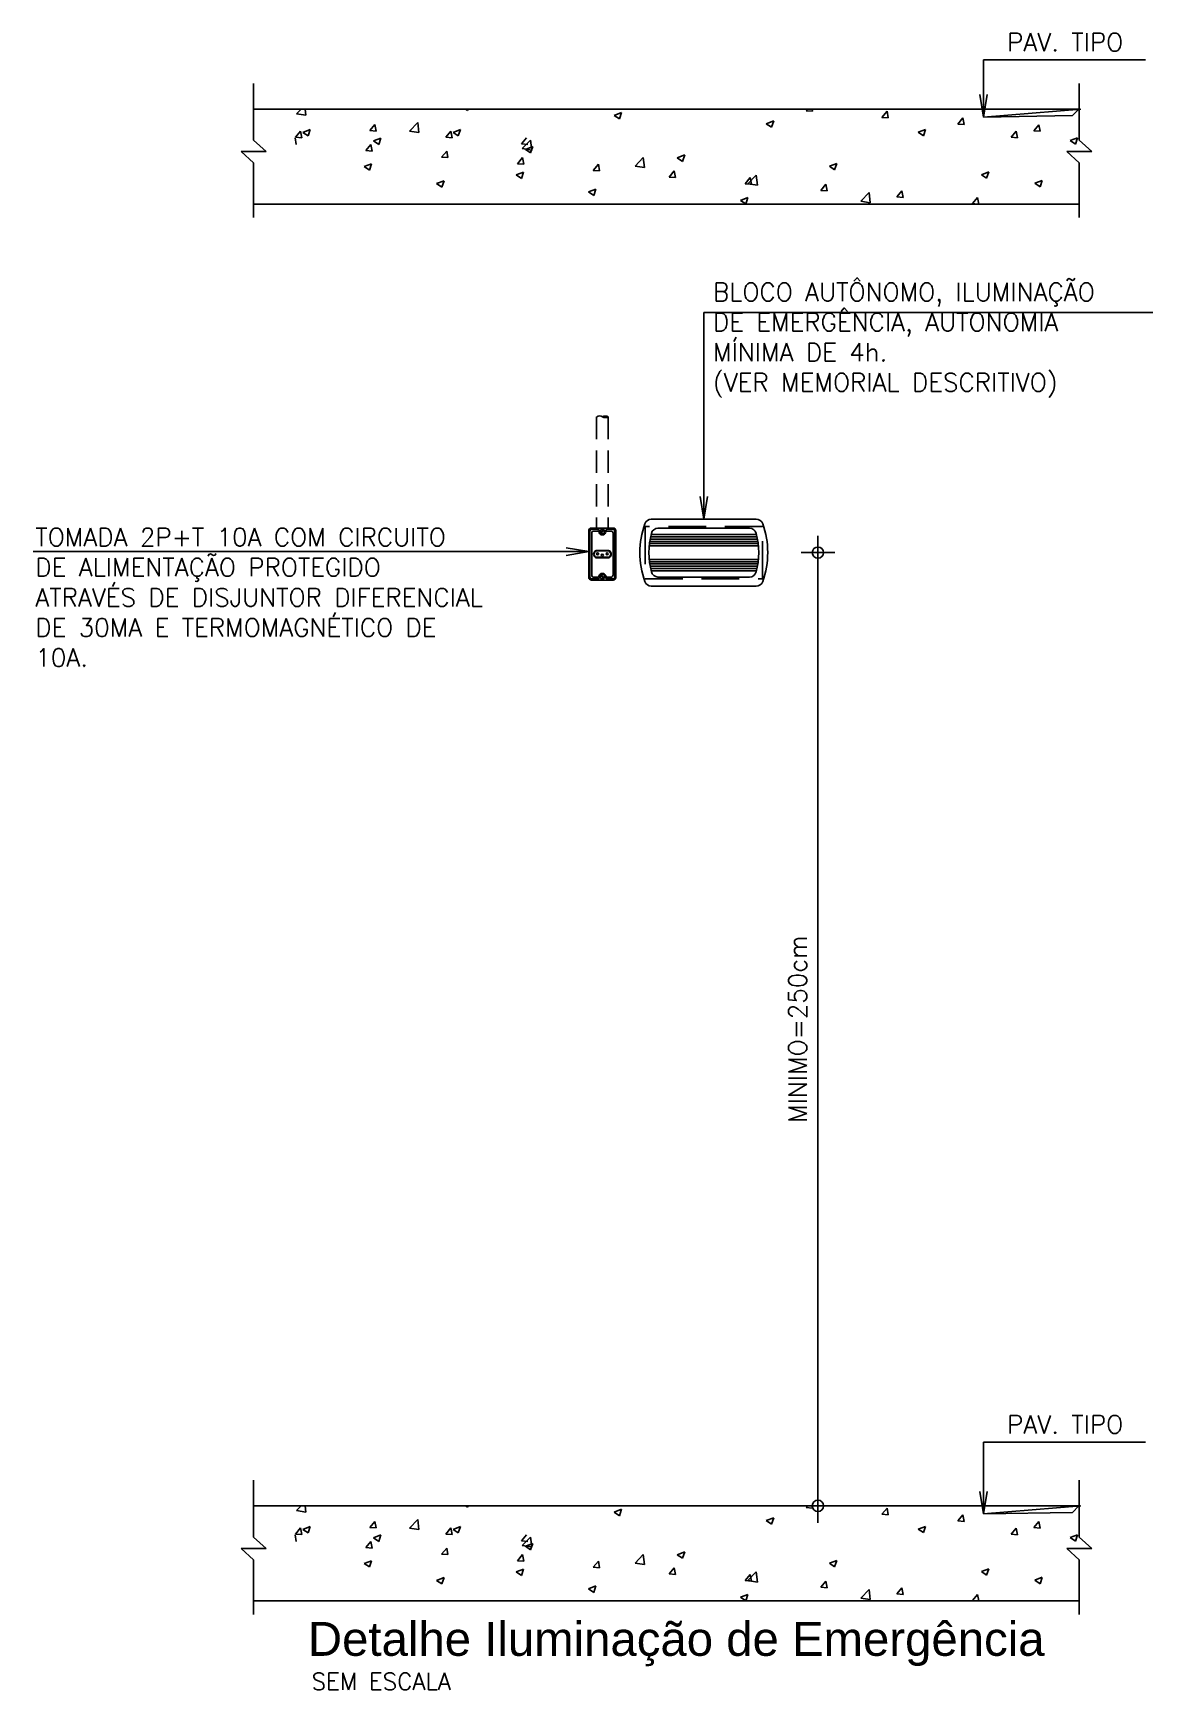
# Model space of a CAD drawing. Header units: millimetres. Extents: x 0 to 114, y 0 to 82.
# Drawn here: x 0.78 to 10.69, y 30.85 to 45.52 of the extents above; entities that cross this region are included whole.
import ezdxf

# ---------------------------------------------------------------- set-up
doc = ezdxf.new("R2010")
doc.units = ezdxf.units.MM
doc.linetypes.add('DGN Style 3', pattern=[0.20748, 0.1482, -0.05928])
doc.linetypes.add('HIDDEN', pattern=[0.375, 0.25, -0.125])
for name, color, linetype in [('ARQ', 8, 'Continuous'), ('COTAS', 252, 'Continuous'), ('DETALHES', 2, 'Continuous'), ('ELT-NORMO', 2, 'Continuous'), ('TE-ARQ', 8, 'Continuous'), ('TE-INC', 7, 'Continuous')]:
    doc.layers.add(name, color=color, linetype=linetype)
doc.styles.add('125', font='ROMANS.SHX', dxfattribs={"width": 0.7, "height": 0.25})
doc.styles.add('140-50', font='arial.ttf', dxfattribs={"height": 0.3})
doc.styles.add('60-100', font='romans.shx', dxfattribs={"height": 0.16})
doc.styles.add('60-50', font='romans.shx', dxfattribs={"height": 0.08})
doc.styles.add('60-75', font='romans.shx', dxfattribs={"height": 0.12})
doc.dimstyles.new('60-75', dxfattribs={"dimtxt": 0.12, "dimasz": 0.075, "dimexe": 0.05, "dimexo": 0.05, "dimgap": 0.075, "dimtad": 1, "dimzin": 4, "dimdsep": 46, "dimtxsty": '60-75', "dimblk": 'BOLINHA', "dimcen": 0.09, "dimse1": 1, "dimse2": 1, "dimclrd": 8, "dimclre": 8, "dimclrt": 7, "dimadec": 0, "dimazin": 0, "dimtfac": 1.8, "dimtix": 1, "dimtmove": 2, "dimatfit": 3, "dimldrblk": 'BOLINHA', "dimfxl": 0.05, "dimtvp": 2, "dimtolj": 1, "dimtzin": 4, "dimarcsym": 0})
doc.dimstyles.new('SETAS75', dxfattribs={"dimtxt": 0.16, "dimasz": 0.15, "dimexe": 0.15, "dimexo": 0, "dimgap": 0.1, "dimtad": 1, "dimzin": 10, "dimdsep": 46, "dimtxsty": '60-100', "dimblk1": 'OPEN', "dimblk2": 'OPEN', "dimsah": 1, "dimcen": 0, "dimclrd": 8, "dimclre": 8, "dimclrt": 7, "dimadec": 0, "dimazin": 0, "dimtfac": 1, "dimtix": 1, "dimtmove": 2, "dimatfit": 3, "dimldrblk": 'OPEN', "dimfxl": 0.15, "dimtolj": 1, "dimtzin": 6, "dimarcsym": 0})

# ---------------------------------------------------------------- blocks, each defined once
blk = doc.blocks.new('T100')
for centre, start, end in [((0.043, 0.025), 150, 210), ((-0.043, 0.075), 330, 30), ((-0.043, 0.025), 330, 30)]:
    blk.add_arc(centre, 0.05, start, end)
blk = doc.blocks.new('BOLINHA')
at = {"color": 0, "linetype": 'ByBlock', "lineweight": -2}
for q in [(0, 1.5), (-1.5, 0), (1.5, 0), (0, -1.5)]:
    blk.add_line((0, 0), q, dxfattribs=at)
blk.add_circle((0, 0), 0.5, dxfattribs=at)
blk = doc.blocks.new('*D165')
at = {"layer": 'COTAS', "color": 8, "lineweight": -2, "transparency": 16777216}
blk.add_line((3.748, 0.796), (3.748, 6.976), dxfattribs=at)
at = {"layer": 'Defpoints', "color": 0, "transparency": 16777216}
for p in [(3.38, 7.051), (3.748, 7.051), (3.38, 0.721)]:
    blk.add_point(p, dxfattribs=at)
at = {"layer": 'COTAS', "color": 8, "lineweight": -2, "transparency": 16777216, "xscale": 0.075, "yscale": 0.075, "zscale": 0.075}
for p, rotation in [((3.748, 7.051), 90), ((3.748, 0.721), 270)]:
    blk.add_blockref('BOLINHA', p, dxfattribs=dict(at, rotation=rotation))
at = {"layer": 'COTAS', "color": 7, "transparency": 16777216, "insert": (3.613, 3.886), "char_height": 0.12, "attachment_point": 5, "rotation": 90, "style": '60-75'}
blk.add_mtext('\\A1;MINIMO=250cm', dxfattribs=at)
blk = doc.blocks.new('_OPEN')
at = {"color": 0, "linetype": 'ByBlock'}
for p, q in [((-1, 0.167), (0, 0)), ((0, 0), (-1, -0.167)), ((0, 0), (-1, 0))]:
    blk.add_line(p, q, dxfattribs=at)
blk = doc.blocks.new('A$C6DC53FD2')
at = {"color": 252, "linetype": 'DGN Style 3'}
for p, q in [((2.278, 7.953), (2.278, 7.214)), ((2.355, 7.953), (2.355, 7.214))]:
    blk.add_line(p, q, dxfattribs=at)
at = {"color": 252}
for p, q in [((2.226, 7.196), (2.226, 6.887)), ((2.234, 7.196), (2.234, 6.887)), ((2.316, 7.214), (2.244, 7.214)), ((2.284, 7.206), (2.244, 7.206)), ((2.246, 7.184), (2.246, 6.899)), ((2.284, 7.194), (2.256, 7.194)), ((2.294, 7.194), (2.294, 7.188)), ((2.307, 7.186), (2.322, 7.201)), ((2.311, 7.182), (2.326, 7.197)), ((2.316, 7.214), (2.388, 7.214)), ((2.339, 7.194), (2.339, 7.188)), ((2.349, 7.206), (2.388, 7.206)), ((2.349, 7.194), (2.376, 7.194)), ((2.387, 7.184), (2.387, 6.899)), ((2.399, 7.196), (2.399, 6.887)), ((2.406, 7.196), (2.406, 6.887)), ((2.636, 7.156), (3.343, 7.156)), ((2.639, 7.171), (3.34, 7.171)), ((2.625, 7.066), (2.625, 7.066)), ((2.627, 7.096), (3.352, 7.096)), ((2.629, 7.111), (3.351, 7.111)), ((2.631, 7.126), (3.349, 7.126)), ((2.633, 7.141), (3.346, 7.141)), ((3.354, 7.066), (3.354, 7.066)), ((2.625, 7.036), (2.625, 7.036)), ((2.627, 7.006), (3.352, 7.006)), ((2.629, 6.991), (3.351, 6.991)), ((2.631, 6.976), (3.349, 6.976)), ((2.633, 6.961), (3.346, 6.961)), ((2.636, 6.946), (3.343, 6.946)), ((3.354, 7.036), (3.354, 7.036)), ((2.284, 6.876), (2.244, 6.876)), ((2.316, 6.869), (2.244, 6.869)), ((2.284, 6.888), (2.256, 6.888)), ((2.294, 6.888), (2.294, 6.894)), ((2.307, 6.897), (2.322, 6.882)), ((2.311, 6.901), (2.326, 6.886)), ((2.316, 6.869), (2.388, 6.869)), ((2.339, 6.888), (2.339, 6.894)), ((2.349, 6.888), (2.376, 6.888)), ((2.349, 6.876), (2.388, 6.876)), ((2.639, 6.931), (3.34, 6.931))]:
    blk.add_line(p, q, dxfattribs=at)
for points in [[(3.338, 7.273), (2.641, 7.273, 0.316743), (2.599, 7.243, 0.17362), (2.599, 6.859, 0.316743), (2.641, 6.829), (3.338, 6.829, 0.316743), (3.381, 6.859, 0.17362), (3.381, 7.243, 0.316743)], [(3.338, 7.179, 0.341549), (3.294, 7.213), (2.685, 7.213, 0.341549), (2.642, 7.179, 0.127835), (2.642, 6.923, 0.341549), (2.685, 6.889), (3.294, 6.889, 0.341549), (3.338, 6.923, 0.127835)], [(2.261, 7.045), (2.269, 7.058, -0.267949), (2.276, 7.062), (2.357, 7.062, -0.267949), (2.364, 7.058), (2.372, 7.045, -0.267949), (2.372, 7.037), (2.364, 7.024, -0.267949), (2.357, 7.02), (2.276, 7.02, -0.267949), (2.269, 7.024), (2.261, 7.037, -0.267949)]]:
    blk.add_lwpolyline(points, format="xyb", close=True, dxfattribs=at)
at = {"color": 252, "linetype": 'HIDDEN'}
blk.add_lwpolyline([(2.6, 6.877), (3.38, 6.877), (3.38, 7.225), (2.6, 7.225)], close=True, dxfattribs=at)
at = {"color": 252}
for centre, radius in [((2.316, 7.191), 0.015), ((2.285, 7.043), 0.00671), ((2.316, 7.035), 0.00671), ((2.348, 7.043), 0.00671), ((2.316, 6.891), 0.015)]:
    blk.add_circle(centre, radius, dxfattribs=at)
for centre, radius, start, end in [((2.244, 7.196), 0.018, 90, 180), ((2.244, 7.196), 0.018, 90, 180), ((2.244, 7.196), 0.0105, 90, 180), ((2.256, 7.184), 0.0105, 90, 180), ((2.284, 7.196), 0.0105, 352.1625, 90), ((2.284, 7.184), 0.0105, 13.1366, 90), ((2.316, 7.191), 0.0225, 193.1366, 270), ((2.309, 7.184), 0.003, 135, 315), ((2.316, 7.191), 0.0225, 270, 346.8634), ((2.324, 7.199), 0.003, 315, 135), ((2.349, 7.184), 0.0105, 90, 166.8634), ((2.349, 7.196), 0.0105, 90, 187.8375), ((2.376, 7.184), 0.0105, 0, 90), ((2.388, 7.196), 0.018, 0, 90), ((2.388, 7.196), 0.0105, 0, 90), ((2.244, 6.887), 0.018, 180, 270), ((2.244, 6.887), 0.018, 180, 270), ((2.244, 6.887), 0.0105, 180, 270), ((2.256, 6.899), 0.0105, 180, 270), ((2.284, 6.899), 0.0105, 270, 346.8634), ((2.284, 6.887), 0.0105, 270, 7.8375), ((2.316, 6.891), 0.0225, 90, 166.8634), ((2.309, 6.899), 0.003, 45, 225), ((2.316, 6.891), 0.0225, 13.1366, 90), ((2.324, 6.884), 0.003, 225, 45), ((2.349, 6.899), 0.0105, 193.1366, 270), ((2.349, 6.887), 0.0105, 172.1625, 270), ((2.376, 6.899), 0.0105, 270, 0), ((2.388, 6.887), 0.018, 270, 0), ((2.388, 6.887), 0.0105, 270, 0)]:
    blk.add_arc(centre, radius, start, end, dxfattribs=at)
at = {"layer": 'ARQ', "color": 8}
for p, q in [((0, 10.167), (0, 9.79)), ((5.483, 10.167), (5.483, 9.79)), ((0, 9.997), (5.483, 9.997)), ((0.286, 9.966), (0.316, 9.997)), ((0.286, 9.966), (0.348, 9.956)), ((0.348, 9.956), (0.343, 9.997)), ((1.035, 9.85), (1.09, 9.907)), ((1.097, 9.84), (1.09, 9.907)), ((1.408, 9.997), (1.421, 9.988)), ((1.421, 9.988), (1.424, 9.997)), ((2.395, 9.955), (2.444, 9.974)), ((2.395, 9.955), (2.43, 9.932)), ((2.43, 9.932), (2.444, 9.974)), ((3.404, 9.899), (3.454, 9.918)), ((3.439, 9.876), (3.454, 9.918)), ((3.67, 9.985), (3.68, 9.997)), ((3.67, 9.985), (3.712, 9.982)), ((3.712, 9.982), (3.709, 9.997)), ((4.173, 9.941), (4.207, 9.982)), ((4.173, 9.941), (4.215, 9.938)), ((4.215, 9.938), (4.207, 9.982)), ((4.677, 9.897), (4.711, 9.938)), ((4.719, 9.894), (4.711, 9.938)), ((4.847, 9.943), (5.494, 9.997)), ((5.438, 9.953), (4.847, 9.943)), ((5.382, 9.997), (5.394, 9.99)), ((5.394, 9.99), (5.396, 9.997)), ((5.438, 9.953), (5.481, 9.997)), ((0.284, 9.762), (0.276, 9.806)), ((0.278, 9.81), (0.312, 9.85)), ((0.278, 9.81), (0.32, 9.806)), ((0.32, 9.806), (0.312, 9.85)), ((0.327, 9.841), (0.376, 9.86)), ((0.327, 9.841), (0.362, 9.818)), ((0.362, 9.818), (0.376, 9.86)), ((0.772, 9.854), (0.806, 9.894)), ((0.772, 9.854), (0.814, 9.85)), ((0.796, 9.785), (0.845, 9.804)), ((0.814, 9.85), (0.806, 9.894)), ((0.831, 9.762), (0.845, 9.804)), ((1.035, 9.85), (1.097, 9.84)), ((1.276, 9.81), (1.309, 9.85)), ((1.276, 9.81), (1.318, 9.806)), ((1.318, 9.806), (1.309, 9.85)), ((1.325, 9.841), (1.374, 9.86)), ((1.325, 9.841), (1.359, 9.818)), ((1.359, 9.818), (1.374, 9.86)), ((1.779, 9.766), (1.813, 9.806)), ((3.404, 9.899), (3.439, 9.876)), ((4.414, 9.843), (4.463, 9.862)), ((4.414, 9.843), (4.448, 9.819)), ((4.448, 9.819), (4.463, 9.862)), ((4.677, 9.897), (4.719, 9.894)), ((5.03, 9.809), (5.064, 9.849)), ((5.03, 9.809), (5.072, 9.805)), ((5.072, 9.805), (5.064, 9.849)), ((5.181, 9.853), (5.215, 9.893)), ((5.181, 9.853), (5.223, 9.849)), ((5.223, 9.849), (5.215, 9.893)), ((5.423, 9.787), (5.472, 9.806)), ((5.458, 9.763), (5.472, 9.806)), ((-0.083, 9.714), (0, 9.714)), ((0, 9.639), (-0.083, 9.714)), ((0, 9.79), (0.083, 9.714)), ((0.083, 9.714), (0, 9.714)), ((0.745, 9.722), (0.779, 9.762)), ((0.745, 9.722), (0.787, 9.718)), ((0.787, 9.718), (0.779, 9.762)), ((0.796, 9.785), (0.831, 9.762)), ((1.249, 9.677), (1.283, 9.718)), ((1.291, 9.674), (1.283, 9.718)), ((1.779, 9.766), (1.821, 9.762)), ((1.784, 9.734), (1.839, 9.791)), ((1.784, 9.734), (1.847, 9.724)), ((1.805, 9.729), (1.855, 9.748)), ((1.805, 9.729), (1.84, 9.705)), ((1.847, 9.724), (1.839, 9.791)), ((1.84, 9.705), (1.855, 9.748)), ((2.814, 9.673), (2.864, 9.692)), ((2.849, 9.649), (2.864, 9.692)), ((5.483, 9.639), (5.4, 9.714)), ((5.4, 9.714), (5.483, 9.714)), ((5.423, 9.787), (5.458, 9.763)), ((5.483, 9.79), (5.566, 9.714)), ((5.566, 9.714), (5.483, 9.714)), ((0, 9.639), (0, 9.276)), ((0.735, 9.615), (0.784, 9.634)), ((0.735, 9.615), (0.77, 9.591)), ((0.77, 9.591), (0.784, 9.634)), ((1.249, 9.677), (1.291, 9.674)), ((1.744, 9.559), (1.793, 9.578)), ((1.753, 9.633), (1.787, 9.674)), ((1.753, 9.633), (1.795, 9.63)), ((1.779, 9.535), (1.793, 9.578)), ((1.795, 9.63), (1.787, 9.674)), ((2.256, 9.589), (2.29, 9.63)), ((2.256, 9.589), (2.298, 9.586)), ((2.298, 9.586), (2.29, 9.63)), ((2.534, 9.617), (2.588, 9.674)), ((2.534, 9.617), (2.596, 9.608)), ((2.596, 9.608), (2.588, 9.674)), ((2.76, 9.545), (2.794, 9.586)), ((2.802, 9.542), (2.794, 9.586)), ((2.814, 9.673), (2.849, 9.649)), ((3.824, 9.617), (3.873, 9.635)), ((3.824, 9.617), (3.858, 9.593)), ((3.858, 9.593), (3.873, 9.635)), ((4.833, 9.56), (4.882, 9.579)), ((4.868, 9.537), (4.882, 9.579)), ((5.483, 9.639), (5.483, 9.276)), ((1.215, 9.503), (1.265, 9.521)), ((1.215, 9.503), (1.25, 9.479)), ((1.25, 9.479), (1.265, 9.521)), ((1.744, 9.559), (1.779, 9.535)), ((2.224, 9.446), (2.274, 9.465)), ((2.259, 9.423), (2.274, 9.465)), ((2.76, 9.545), (2.802, 9.542)), ((3.264, 9.501), (3.297, 9.542)), ((3.264, 9.501), (3.306, 9.498)), ((3.283, 9.501), (3.338, 9.558)), ((3.283, 9.501), (3.346, 9.492)), ((3.306, 9.498), (3.297, 9.542)), ((3.346, 9.492), (3.338, 9.558)), ((3.767, 9.457), (3.801, 9.498)), ((3.809, 9.453), (3.801, 9.497)), ((4.833, 9.56), (4.868, 9.537)), ((5.188, 9.504), (5.237, 9.523)), ((5.188, 9.504), (5.223, 9.481)), ((5.223, 9.48), (5.237, 9.523)), ((0, 9.366), (5.483, 9.366)), ((2.224, 9.446), (2.259, 9.423)), ((3.234, 9.39), (3.283, 9.409)), ((3.234, 9.39), (3.269, 9.367)), ((3.269, 9.366), (3.283, 9.409)), ((3.767, 9.457), (3.809, 9.453)), ((4.033, 9.385), (4.087, 9.442)), ((4.033, 9.385), (4.095, 9.375)), ((4.095, 9.375), (4.087, 9.442)), ((4.271, 9.413), (4.305, 9.453)), ((4.271, 9.413), (4.313, 9.409)), ((4.313, 9.409), (4.305, 9.453)), ((4.775, 9.369), (4.808, 9.409)), ((4.775, 9.369), (4.806, 9.366)), ((4.816, 9.366), (4.808, 9.409)), ((0, 0.891), (0, 0.513)), ((5.483, 0.891), (5.483, 0.513)), ((0, 0.721), (5.483, 0.721)), ((0.286, 0.69), (0.316, 0.721)), ((0.286, 0.69), (0.348, 0.68)), ((0.348, 0.68), (0.343, 0.721)), ((1.408, 0.721), (1.421, 0.712)), ((1.421, 0.712), (1.424, 0.721)), ((2.395, 0.679), (2.444, 0.698)), ((2.395, 0.679), (2.43, 0.655)), ((2.43, 0.655), (2.444, 0.698)), ((3.67, 0.709), (3.68, 0.721)), ((3.67, 0.709), (3.712, 0.705)), ((3.712, 0.705), (3.709, 0.721)), ((4.173, 0.665), (4.207, 0.705)), ((4.173, 0.665), (4.215, 0.661)), ((4.215, 0.661), (4.207, 0.705)), ((4.677, 0.621), (4.711, 0.661)), ((4.719, 0.617), (4.711, 0.661)), ((4.847, 0.667), (5.494, 0.721)), ((5.438, 0.676), (4.847, 0.667)), ((5.382, 0.721), (5.394, 0.713)), ((5.394, 0.713), (5.396, 0.721)), ((5.438, 0.676), (5.481, 0.721)), ((0.278, 0.533), (0.312, 0.574)), ((0.32, 0.53), (0.312, 0.574)), ((0.327, 0.565), (0.376, 0.584)), ((0.327, 0.565), (0.362, 0.541)), ((0.362, 0.541), (0.376, 0.584)), ((0.772, 0.577), (0.806, 0.618)), ((0.772, 0.577), (0.814, 0.574)), ((0.814, 0.574), (0.806, 0.618)), ((1.035, 0.573), (1.09, 0.63)), ((1.035, 0.573), (1.097, 0.564)), ((1.097, 0.564), (1.09, 0.63)), ((1.276, 0.533), (1.309, 0.574)), ((1.318, 0.53), (1.309, 0.574)), ((1.325, 0.565), (1.374, 0.584)), ((1.325, 0.565), (1.359, 0.541)), ((1.359, 0.541), (1.374, 0.584)), ((3.404, 0.623), (3.454, 0.642)), ((3.404, 0.623), (3.439, 0.599)), ((3.439, 0.599), (3.454, 0.642)), ((4.414, 0.567), (4.463, 0.585)), ((4.414, 0.567), (4.448, 0.543)), ((4.448, 0.543), (4.463, 0.585)), ((4.677, 0.621), (4.719, 0.617)), ((5.03, 0.533), (5.064, 0.573)), ((5.072, 0.529), (5.064, 0.573)), ((5.181, 0.577), (5.215, 0.617)), ((5.181, 0.577), (5.223, 0.573)), ((5.223, 0.573), (5.215, 0.617)), ((0, 0.513), (0.083, 0.438)), ((0.284, 0.485), (0.276, 0.529)), ((0.278, 0.533), (0.32, 0.53)), ((0.745, 0.445), (0.779, 0.485)), ((0.745, 0.445), (0.787, 0.441)), ((0.787, 0.441), (0.779, 0.485)), ((0.796, 0.509), (0.845, 0.528)), ((0.796, 0.509), (0.831, 0.485)), ((0.831, 0.485), (0.845, 0.528)), ((1.249, 0.401), (1.283, 0.441)), ((1.276, 0.533), (1.318, 0.53)), ((1.291, 0.397), (1.283, 0.441)), ((1.779, 0.489), (1.813, 0.529)), ((1.779, 0.489), (1.821, 0.485)), ((1.784, 0.457), (1.839, 0.514)), ((1.784, 0.457), (1.847, 0.448)), ((1.805, 0.453), (1.855, 0.471)), ((1.805, 0.453), (1.84, 0.429)), ((1.847, 0.448), (1.839, 0.514)), ((1.84, 0.429), (1.855, 0.471)), ((5.03, 0.533), (5.072, 0.529)), ((5.423, 0.51), (5.472, 0.529)), ((5.423, 0.51), (5.458, 0.487)), ((5.458, 0.487), (5.472, 0.529)), ((5.483, 0.513), (5.566, 0.438)), ((-0.083, 0.438), (0, 0.438)), ((0, 0.362), (-0.083, 0.438)), ((0.083, 0.438), (0, 0.438)), ((0, 0.362), (0, 0)), ((0.735, 0.339), (0.784, 0.357)), ((0.735, 0.339), (0.77, 0.315)), ((0.77, 0.315), (0.784, 0.357)), ((1.249, 0.401), (1.291, 0.397)), ((1.753, 0.357), (1.787, 0.397)), ((1.753, 0.357), (1.795, 0.353)), ((1.795, 0.353), (1.787, 0.397)), ((2.256, 0.313), (2.29, 0.353)), ((2.298, 0.309), (2.29, 0.353)), ((2.534, 0.341), (2.588, 0.398)), ((2.534, 0.341), (2.596, 0.331)), ((2.596, 0.331), (2.588, 0.398)), ((2.814, 0.396), (2.864, 0.415)), ((2.814, 0.396), (2.849, 0.373)), ((2.849, 0.373), (2.864, 0.415)), ((3.824, 0.34), (3.873, 0.359)), ((3.824, 0.34), (3.858, 0.317)), ((3.858, 0.317), (3.873, 0.359)), ((5.483, 0.362), (5.4, 0.438)), ((5.4, 0.438), (5.483, 0.438)), ((5.566, 0.438), (5.483, 0.438)), ((5.483, 0.362), (5.483, 0)), ((1.215, 0.226), (1.265, 0.245)), ((1.215, 0.226), (1.25, 0.203)), ((1.25, 0.203), (1.265, 0.245)), ((1.744, 0.282), (1.793, 0.301)), ((1.744, 0.282), (1.779, 0.259)), ((1.779, 0.259), (1.793, 0.301)), ((2.256, 0.313), (2.298, 0.309)), ((2.76, 0.269), (2.794, 0.309)), ((2.76, 0.269), (2.802, 0.265)), ((2.802, 0.265), (2.794, 0.309)), ((3.264, 0.225), (3.297, 0.265)), ((3.264, 0.225), (3.306, 0.221)), ((3.283, 0.225), (3.338, 0.282)), ((3.283, 0.225), (3.346, 0.215)), ((3.306, 0.221), (3.297, 0.265)), ((3.346, 0.215), (3.338, 0.282)), ((3.767, 0.181), (3.801, 0.221)), ((3.809, 0.177), (3.801, 0.221)), ((4.833, 0.284), (4.882, 0.303)), ((4.833, 0.284), (4.868, 0.26)), ((4.868, 0.26), (4.882, 0.303)), ((5.188, 0.228), (5.237, 0.247)), ((5.188, 0.228), (5.223, 0.204)), ((5.223, 0.204), (5.237, 0.246)), ((2.224, 0.17), (2.274, 0.189)), ((2.224, 0.17), (2.259, 0.146)), ((2.259, 0.146), (2.274, 0.189)), ((3.234, 0.114), (3.283, 0.133)), ((3.234, 0.114), (3.269, 0.09)), ((3.269, 0.09), (3.283, 0.132)), ((3.767, 0.181), (3.809, 0.177)), ((4.033, 0.109), (4.087, 0.166)), ((4.095, 0.099), (4.087, 0.166)), ((4.271, 0.137), (4.305, 0.177)), ((4.271, 0.137), (4.313, 0.133)), ((4.313, 0.133), (4.305, 0.177)), ((4.775, 0.093), (4.808, 0.133)), ((4.816, 0.09), (4.808, 0.133)), ((0, 0.09), (5.483, 0.09)), ((4.033, 0.109), (4.095, 0.099)), ((4.775, 0.093), (4.806, 0.09))]:
    blk.add_line(p, q, dxfattribs=at)
at = {"layer": 'DETALHES', "color": 252}
blk.add_lwpolyline([(2.259, 7.047), (2.266, 7.06, -0.267949), (2.276, 7.065), (2.357, 7.065, -0.267949), (2.367, 7.06), (2.374, 7.047, -0.267949), (2.374, 7.035), (2.367, 7.023, -0.267949), (2.357, 7.017), (2.276, 7.017, -0.267949), (2.266, 7.023), (2.259, 7.035, -0.267949)], format="xyb", close=True, dxfattribs=at)
at = {"color": 252, "linetype": 'DGN Style 3', "xscale": 0.7614923086966289, "yscale": 0.7614923086966289, "zscale": 0.7614923086966289, "rotation": 89.89022578654634}
blk.add_blockref('T100', (2.355, 7.953), dxfattribs=at)
at = {"layer": 'ARQ', "color": 8, "style": '125'}
for p in [(5.004, 10.381), (5.004, 1.202)]:
    blk.add_text('PAV. TIPO', height=0.12, dxfattribs=at).set_placement(p)
at = {"layer": 'ARQ', "color": 7, "linetype": 'Continuous', "style": '140-50'}
blk.add_text('Detalhe Iluminação de Emergência', height=0.225, dxfattribs=at).set_placement((0.361, -0.275))
at = {"layer": 'ELT-NORMO', "color": 7, "char_height": 0.12, "attachment_point": 1, "style": '125'}
for s, insert, width in [('{\\W1;BLOCO AUTÔNOMO, ILUMINAÇÃO DE EMERGÊNCIA, AUTONOMIA MÍNIMA DE 4h.\\P(VER MEMORIAL DESCRITIVO)}', (3.051, 8.842), 2.84483), ('{\\W1;TOMADA 2P+T 10A COM CIRCUITO DE ALIMENTAÇÃO PROTEGIDO ATRAVÉS DE DISJUNTOR DIFERENCIAL DE 30MA E TERMOMAGNÉTICO DE 10A.}', (-1.449, 7.214), 3.23429)]:
    blk.add_mtext(s, dxfattribs=dict(at, insert=insert, width=width))
at = {"layer": 'TE-ARQ', "color": 7, "style": '60-50'}
blk.add_text('SEM ESCALA', height=0.1125, dxfattribs=at).set_placement((0.385, -0.501))
at = {"layer": 'COTAS'}
dim = blk.add_linear_dim(base=(3.748, 7.051), p1=(3.38, 0.721), p2=(3.38, 7.051), angle=90, text='MINIMO=250cm', dimstyle='60-75', override={"dimclrd": 8}, dxfattribs=at)
dim.commit()
dim.dimension.update_dxf_attribs({"geometry": '*D165', "text_midpoint": (3.613, 3.886)})
at = {"layer": 'ARQ', "color": 8}
blk.add_leader([(4.847, 0.667), (4.847, 1.145), (5.924, 1.145)], dimstyle='SETAS75', override={"dimclrd": 8}, dxfattribs=at)
at = {"layer": 'TE-INC', "color": 252}
for points in [[(4.847, 9.943), (4.847, 10.324), (5.924, 10.324)], [(2.99, 7.273), (2.99, 8.645), (5.972, 8.645)], [(2.226, 7.058), (-1.464, 7.058)]]:
    blk.add_leader(points, dimstyle='SETAS75', override={"dimclrd": 8}, dxfattribs=at)

msp = doc.modelspace()

# ---------------------------------------------------------------- block references
at = {"color": 7, "xscale": 1.333333333333333, "yscale": 1.333333333333333, "zscale": 1.333333333333333}
msp.add_blockref('A$C6DC53FD2', (2.73, 31.521), dxfattribs=at)

doc.saveas('drawing.dxf')
